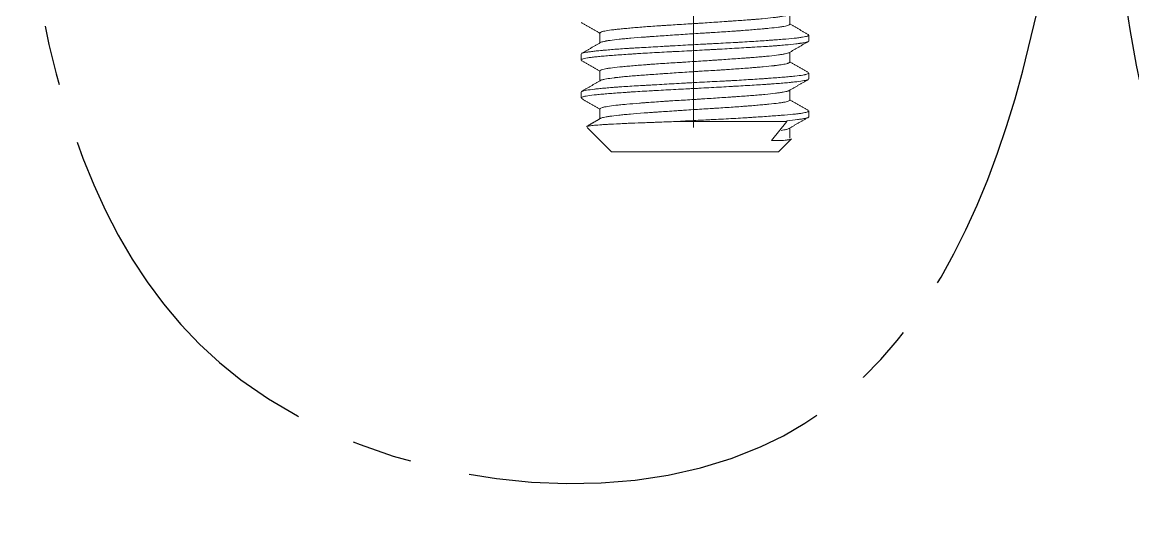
# Model space of a CAD drawing. Extents: x 8168 to 8762, y -18192 to -17772.
# Drawn here: x 8499.8 to 8529.07, y -18136.8 to -18123.82 of the extents above; entities that cross this region are included whole.
import ezdxf

# ---------------------------------------------------------------- set-up
doc = ezdxf.new("R2010")
doc.units = 0
doc.header["$MEASUREMENT"] = 0
for name, pattern in [('CENTER', [47.5, 22, -8.5, 8.5, -8.5]), ('CENTER2', [28.575, 19.05, -3.175, 3.175, -3.175]), ('HIDDEN2', [4.7625, 3.175, -1.5875])]:
    doc.linetypes.add(name, pattern=pattern)
doc.layers.add('1', color=4, linetype='HIDDEN2')
doc.layers.add('CENTER', color=1, linetype='CENTER2')

msp = doc.modelspace()

# ---------------------------------------------------------------- linework, layer by layer
at = {"layer": '1', "color": 1, "linetype": 'CENTER', "lineweight": 13}
msp.add_line((8517.493, -18057.099, 0), (8517.493, -18129.941, 0), dxfattribs=at)
at = {"layer": '1', "color": 7, "linetype": 'Continuous', "lineweight": 18}
for p, q in [((8520.03, -18123.874, 0), (8520.03, -18123.616, 0)), ((8515.03, -18124.107, 0), (8515.03, -18124.366, 0)), ((8520.53, -18124.318, 0), (8520.53, -18124.163, 0)), ((8520.03, -18124.874, 0), (8520.03, -18124.616, 0)), ((8514.53, -18124.663, 0), (8514.53, -18124.819, 0)), ((8515.03, -18125.107, 0), (8515.03, -18125.365, 0)), ((8520.53, -18125.318, 0), (8520.53, -18125.163, 0)), ((8514.53, -18125.663, 0), (8514.53, -18125.818, 0)), ((8520.03, -18125.874, 0), (8520.03, -18125.616, 0)), ((8515.03, -18126.107, 0), (8515.03, -18126.366, 0)), ((8520.53, -18126.319, 0), (8520.53, -18126.163, 0)), ((8514.688, -18126.599, 0), (8515.33, -18127.241, 0)), ((8517.02, -18126.441, 0), (8519.958, -18126.441, 0)), ((8519.958, -18126.441, 0), (8519.554, -18126.941, 0)), ((8519.958, -18126.418, 0), (8519.958, -18126.441, 0)), ((8520.03, -18126.875, 0), (8520.03, -18126.612, 0)), ((8519.824, -18126.941, 0), (8519.554, -18126.941, 0)), ((8519.73, -18127.241, 0), (8520.064, -18126.907, 0)), ((8515.33, -18127.241, 0), (8519.73, -18127.241, 0))]:
    msp.add_line(p, q, dxfattribs=at)
for points, knots in [([(8520.015, -18123.625, 0), (8520.012, -18123.627, 0), (8520.008, -18123.628, 0), (8519.998, -18123.632, 0), (8519.992, -18123.635, 0), (8519.978, -18123.639, 0), (8519.969, -18123.642, 0), (8519.925, -18123.653, 0), (8519.876, -18123.663, 0), (8519.784, -18123.677, 0), (8519.751, -18123.682, 0), (8519.695, -18123.689, 0), (8519.676, -18123.692, 0), (8519.636, -18123.697, 0), (8519.615, -18123.699, 0), (8519.508, -18123.712, 0), (8519.412, -18123.722, 0), (8519.253, -18123.736, 0), (8519.197, -18123.741, 0), (8519.124, -18123.747, 0), (8519.109, -18123.748, 0), (8519.08, -18123.75, 0), (8519.035, -18123.754, 0), (8518.989, -18123.757, 0), (8518.834, -18123.769, 0), (8518.703, -18123.778, 0), (8518.531, -18123.79, 0), (8518.479, -18123.794, 0), (8518.425, -18123.797, 0), (8518.39, -18123.8, 0), (8518.372, -18123.801, 0), (8518.282, -18123.807, 0), (8518.209, -18123.812, 0), (8517.99, -18123.827, 0), (8517.841, -18123.837, 0), (8517.652, -18123.85, 0), (8517.614, -18123.852, 0), (8517.557, -18123.856, 0), (8517.538, -18123.857, 0), (8517.5, -18123.86, 0), (8517.481, -18123.861, 0), (8517.386, -18123.867, 0), (8517.31, -18123.871, 0), (8517.086, -18123.885, 0), (8516.938, -18123.894, 0), (8516.757, -18123.906, 0), (8516.721, -18123.908, 0), (8516.649, -18123.913, 0), (8516.613, -18123.916, 0), (8516.508, -18123.923, 0), (8516.44, -18123.928, 0), (8516.24, -18123.942, 0), (8516.113, -18123.952, 0), (8515.962, -18123.965, 0), (8515.933, -18123.967, 0), (8515.875, -18123.972, 0), (8515.847, -18123.975, 0), (8515.765, -18123.982, 0), (8515.712, -18123.987, 0), (8515.612, -18123.996, 0), (8515.564, -18124.001, 0), (8515.497, -18124.008, 0), (8515.475, -18124.01, 0), (8515.433, -18124.015, 0), (8515.412, -18124.017, 0), (8515.314, -18124.029, 0), (8515.248, -18124.038, 0), (8515.167, -18124.053, 0), (8515.143, -18124.058, 0), (8515.113, -18124.065, 0), (8515.103, -18124.068, 0), (8515.086, -18124.073, 0), (8515.078, -18124.075, 0), (8515.045, -18124.088, 0), (8515.031, -18124.097, 0), (8515.03, -18124.107, 0)], [0, 0, 0, 0, 0.011275, 0.011275, 0.026271, 0.026271, 0.041266, 0.041266, 0.101247, 0.101247, 0.131237, 0.131237, 0.146232, 0.146232, 0.161227, 0.161227, 0.221208, 0.221208, 0.251199, 0.251199, 0.258696, 0.258696, 0.266194, 0.281189, 0.281189, 0.34117, 0.34117, 0.356165, 0.363663, 0.363663, 0.37116, 0.37116, 0.401151, 0.401151, 0.461131, 0.461131, 0.476127, 0.476127, 0.483624, 0.483624, 0.491122, 0.491122, 0.521112, 0.521112, 0.581093, 0.581093, 0.596088, 0.596088, 0.611083, 0.611083, 0.641074, 0.641074, 0.701055, 0.701055, 0.71605, 0.71605, 0.731045, 0.731045, 0.761035, 0.761035, 0.791026, 0.791026, 0.806021, 0.806021, 0.821016, 0.821016, 0.880997, 0.880997, 0.910987, 0.910987, 0.925983, 0.925983, 0.940978, 0.940978, 1, 1, 1, 1]), ([(8515.048, -18124.355, 0), (8515.064, -18124.347, 0), (8515.092, -18124.339, 0), (8515.141, -18124.328, 0), (8515.158, -18124.324, 0), (8515.177, -18124.321, 0), (8515.191, -18124.318, 0), (8515.197, -18124.317, 0), (8515.233, -18124.311, 0), (8515.264, -18124.306, 0), (8515.366, -18124.291, 0), (8515.446, -18124.282, 0), (8515.561, -18124.269, 0), (8515.584, -18124.266, 0), (8515.621, -18124.263, 0), (8515.634, -18124.261, 0), (8515.659, -18124.259, 0), (8515.671, -18124.258, 0), (8515.736, -18124.251, 0), (8515.789, -18124.247, 0), (8515.957, -18124.232, 0), (8516.077, -18124.223, 0), (8516.239, -18124.212, 0), (8516.272, -18124.209, 0), (8516.339, -18124.204, 0), (8516.373, -18124.202, 0), (8516.475, -18124.195, 0), (8516.544, -18124.19, 0), (8516.755, -18124.176, 0), (8516.9, -18124.166, 0), (8517.126, -18124.15, 0), (8517.201, -18124.145, 0), (8517.352, -18124.135, 0), (8517.427, -18124.13, 0), (8517.578, -18124.121, 0), (8517.654, -18124.116, 0), (8517.768, -18124.109, 0), (8517.806, -18124.107, 0), (8517.881, -18124.102, 0), (8517.919, -18124.1, 0), (8518.107, -18124.088, 0), (8518.254, -18124.079, 0), (8518.466, -18124.065, 0), (8518.536, -18124.06, 0), (8518.64, -18124.052, 0), (8518.674, -18124.05, 0), (8518.741, -18124.045, 0), (8518.775, -18124.042, 0), (8518.938, -18124.03, 0), (8519.06, -18124.02, 0), (8519.232, -18124.005, 0), (8519.287, -18124, 0), (8519.353, -18123.994, 0), (8519.366, -18123.993, 0), (8519.391, -18123.991, 0), (8519.429, -18123.987, 0), (8519.466, -18123.983, 0), (8519.584, -18123.972, 0), (8519.667, -18123.963, 0), (8519.756, -18123.951, 0), (8519.781, -18123.947, 0), (8519.805, -18123.944, 0), (8519.821, -18123.941, 0), (8519.828, -18123.94, 0), (8519.865, -18123.934, 0), (8519.892, -18123.929, 0), (8519.96, -18123.914, 0), (8519.992, -18123.904, 0), (8520.016, -18123.892, 0), (8520.02, -18123.889, 0), (8520.026, -18123.884, 0), (8520.028, -18123.881, 0), (8520.03, -18123.877, 0), (8520.03, -18123.875, 0), (8520.03, -18123.873, 0)], [0, 0, 0, 0, 0.054913, 0.054913, 0.069966, 0.077492, 0.077492, 0.085019, 0.085019, 0.115125, 0.115125, 0.175337, 0.175337, 0.190389, 0.190389, 0.197916, 0.197916, 0.205442, 0.205442, 0.235548, 0.235548, 0.29576, 0.29576, 0.310813, 0.310813, 0.325866, 0.325866, 0.355972, 0.355972, 0.416184, 0.416184, 0.44629, 0.44629, 0.476396, 0.476396, 0.506502, 0.506502, 0.521555, 0.521555, 0.536608, 0.536608, 0.59682, 0.59682, 0.626926, 0.626926, 0.641979, 0.641979, 0.657031, 0.657031, 0.717243, 0.717243, 0.747349, 0.747349, 0.754876, 0.754876, 0.762402, 0.777455, 0.777455, 0.837667, 0.837667, 0.85272, 0.860247, 0.860247, 0.867773, 0.867773, 0.897879, 0.897879, 0.958091, 0.958091, 0.973144, 0.973144, 0.988197, 0.988197, 1, 1, 1, 1]), ([(8520.53, -18124.319, 0), (8520.53, -18124.32, 0), (8520.53, -18124.322, 0), (8520.528, -18124.326, 0), (8520.525, -18124.328, 0), (8520.52, -18124.332, 0), (8520.518, -18124.333, 0), (8520.514, -18124.335, 0), (8520.512, -18124.336, 0), (8520.488, -18124.346, 0), (8520.45, -18124.355, 0), (8520.372, -18124.369, 0), (8520.342, -18124.374, 0), (8520.299, -18124.38, 0), (8520.291, -18124.381, 0), (8520.273, -18124.383, 0), (8520.263, -18124.384, 0), (8520.235, -18124.388, 0), (8520.215, -18124.39, 0), (8520.112, -18124.403, 0), (8520.016, -18124.412, 0), (8519.853, -18124.427, 0), (8519.795, -18124.432, 0), (8519.719, -18124.438, 0), (8519.703, -18124.44, 0), (8519.672, -18124.442, 0), (8519.624, -18124.446, 0), (8519.575, -18124.449, 0), (8519.409, -18124.461, 0), (8519.267, -18124.47, 0), (8519.077, -18124.481, 0), (8519.019, -18124.484, 0), (8518.96, -18124.488, 0), (8518.92, -18124.49, 0), (8518.9, -18124.491, 0), (8518.799, -18124.497, 0), (8518.717, -18124.502, 0), (8518.468, -18124.516, 0), (8518.297, -18124.526, 0), (8518.077, -18124.539, 0), (8518.033, -18124.541, 0), (8517.944, -18124.546, 0), (8517.899, -18124.549, 0), (8517.765, -18124.556, 0), (8517.676, -18124.561, 0), (8517.408, -18124.576, 0), (8517.23, -18124.584, 0), (8517.008, -18124.596, 0), (8516.964, -18124.598, 0), (8516.875, -18124.603, 0), (8516.832, -18124.605, 0), (8516.701, -18124.612, 0), (8516.615, -18124.616, 0), (8516.363, -18124.63, 0), (8516.201, -18124.64, 0), (8516.005, -18124.652, 0), (8515.966, -18124.654, 0), (8515.89, -18124.659, 0), (8515.853, -18124.662, 0), (8515.742, -18124.669, 0), (8515.601, -18124.679, 0), (8515.469, -18124.689, 0), (8515.343, -18124.698, 0), (8515.282, -18124.703, 0), (8515.196, -18124.71, 0), (8515.168, -18124.712, 0), (8515.113, -18124.717, 0), (8515.087, -18124.719, 0), (8515.011, -18124.726, 0), (8514.916, -18124.735, 0), (8514.835, -18124.744, 0), (8514.78, -18124.751, 0), (8514.762, -18124.754, 0), (8514.729, -18124.758, 0), (8514.713, -18124.761, 0), (8514.638, -18124.773, 0), (8514.595, -18124.783, 0), (8514.553, -18124.798, 0), (8514.543, -18124.803, 0), (8514.534, -18124.81, 0), (8514.532, -18124.813, 0), (8514.531, -18124.816, 0), (8514.53, -18124.818, 0), (8514.53, -18124.819, 0)], [0, 0, 0, 0, 0.009353, 0.009353, 0.023609, 0.023609, 0.030737, 0.030737, 0.037865, 0.037865, 0.094891, 0.094891, 0.123404, 0.123404, 0.130532, 0.130532, 0.13766, 0.13766, 0.151917, 0.151917, 0.208942, 0.208942, 0.237455, 0.237455, 0.244583, 0.244583, 0.251711, 0.265968, 0.265968, 0.322993, 0.322993, 0.337249, 0.344378, 0.344378, 0.351506, 0.351506, 0.380019, 0.380019, 0.437044, 0.437044, 0.4513, 0.4513, 0.465557, 0.465557, 0.49407, 0.49407, 0.551095, 0.551095, 0.565352, 0.565352, 0.579608, 0.579608, 0.608121, 0.608121, 0.665146, 0.665146, 0.679403, 0.679403, 0.693659, 0.693659, 0.722172, 0.750684, 0.750684, 0.779197, 0.779197, 0.793454, 0.793454, 0.80771, 0.80771, 0.836223, 0.864736, 0.864736, 0.878992, 0.878992, 0.893248, 0.893248, 0.950274, 0.950274, 0.978787, 0.978787, 0.993043, 0.993043, 1, 1, 1, 1]), ([(8514.547, -18124.646, 0), (8514.549, -18124.645, 0), (8514.55, -18124.644, 0), (8514.574, -18124.635, 0), (8514.611, -18124.626, 0), (8514.678, -18124.614, 0), (8514.692, -18124.612, 0), (8514.723, -18124.607, 0), (8514.739, -18124.605, 0), (8514.79, -18124.598, 0), (8514.865, -18124.588, 0), (8514.954, -18124.578, 0), (8515.027, -18124.571, 0), (8515.064, -18124.567, 0), (8515.104, -18124.564, 0), (8515.131, -18124.561, 0), (8515.144, -18124.56, 0), (8515.213, -18124.554, 0), (8515.271, -18124.549, 0), (8515.393, -18124.539, 0), (8515.457, -18124.534, 0), (8515.589, -18124.525, 0), (8515.658, -18124.52, 0), (8515.766, -18124.514, 0), (8515.802, -18124.511, 0), (8515.858, -18124.508, 0), (8515.877, -18124.507, 0), (8515.915, -18124.505, 0), (8515.934, -18124.503, 0), (8516.106, -18124.493, 0), (8516.266, -18124.484, 0), (8516.515, -18124.47, 0), (8516.6, -18124.465, 0), (8516.708, -18124.458, 0), (8516.729, -18124.457, 0), (8516.773, -18124.455, 0), (8516.795, -18124.453, 0), (8516.861, -18124.45, 0), (8516.905, -18124.447, 0), (8517.125, -18124.435, 0), (8517.302, -18124.425, 0), (8517.57, -18124.41, 0), (8517.66, -18124.406, 0), (8517.772, -18124.4, 0), (8517.795, -18124.399, 0), (8517.84, -18124.396, 0), (8517.907, -18124.393, 0), (8517.974, -18124.39, 0), (8518.194, -18124.378, 0), (8518.367, -18124.369, 0), (8518.578, -18124.358, 0), (8518.641, -18124.354, 0), (8518.703, -18124.351, 0), (8518.745, -18124.348, 0), (8518.765, -18124.347, 0), (8518.868, -18124.341, 0), (8518.947, -18124.336, 0), (8519.18, -18124.322, 0), (8519.326, -18124.312, 0), (8519.497, -18124.299, 0), (8519.531, -18124.297, 0), (8519.581, -18124.293, 0), (8519.597, -18124.292, 0), (8519.63, -18124.289, 0), (8519.71, -18124.283, 0), (8519.785, -18124.278, 0), (8519.956, -18124.264, 0), (8520.057, -18124.255, 0), (8520.167, -18124.244, 0), (8520.188, -18124.241, 0), (8520.229, -18124.237, 0), (8520.249, -18124.234, 0), (8520.304, -18124.227, 0), (8520.337, -18124.222, 0), (8520.424, -18124.208, 0), (8520.467, -18124.198, 0), (8520.502, -18124.185, 0), (8520.508, -18124.183, 0), (8520.517, -18124.178, 0), (8520.521, -18124.175, 0), (8520.528, -18124.169, 0), (8520.53, -18124.166, 0), (8520.53, -18124.162, 0)], [0, 0, 0, 0, 0.005188, 0.005188, 0.06415, 0.06415, 0.078891, 0.078891, 0.093632, 0.093632, 0.123113, 0.152594, 0.152594, 0.167334, 0.174705, 0.174705, 0.182075, 0.182075, 0.211556, 0.211556, 0.241037, 0.241037, 0.270518, 0.270518, 0.285259, 0.285259, 0.292629, 0.292629, 0.299999, 0.299999, 0.358961, 0.358961, 0.388443, 0.388443, 0.395813, 0.395813, 0.403183, 0.403183, 0.417924, 0.417924, 0.476886, 0.476886, 0.506367, 0.506367, 0.513737, 0.513737, 0.521107, 0.535848, 0.535848, 0.59481, 0.59481, 0.609551, 0.616921, 0.616921, 0.624291, 0.624291, 0.653772, 0.653772, 0.712735, 0.712735, 0.727475, 0.727475, 0.734845, 0.734845, 0.742216, 0.771697, 0.771697, 0.830659, 0.830659, 0.8454, 0.8454, 0.86014, 0.86014, 0.889621, 0.889621, 0.948583, 0.948583, 0.963324, 0.963324, 0.978065, 0.978065, 1, 1, 1, 1]), ([(8520.016, -18124.624, 0), (8520.014, -18124.625, 0), (8520.013, -18124.626, 0), (8519.992, -18124.636, 0), (8519.96, -18124.645, 0), (8519.902, -18124.657, 0), (8519.89, -18124.659, 0), (8519.864, -18124.664, 0), (8519.85, -18124.667, 0), (8519.806, -18124.674, 0), (8519.774, -18124.679, 0), (8519.668, -18124.693, 0), (8519.585, -18124.703, 0), (8519.467, -18124.716, 0), (8519.443, -18124.718, 0), (8519.393, -18124.723, 0), (8519.367, -18124.726, 0), (8519.289, -18124.733, 0), (8519.235, -18124.738, 0), (8519.122, -18124.747, 0), (8519.063, -18124.752, 0), (8518.971, -18124.759, 0), (8518.924, -18124.762, 0), (8518.876, -18124.766, 0), (8518.844, -18124.768, 0), (8518.828, -18124.769, 0), (8518.681, -18124.78, 0), (8518.544, -18124.789, 0), (8518.333, -18124.804, 0), (8518.261, -18124.809, 0), (8518.151, -18124.816, 0), (8518.115, -18124.819, 0), (8518.059, -18124.823, 0), (8518.04, -18124.824, 0), (8518.003, -18124.826, 0), (8517.984, -18124.828, 0), (8517.816, -18124.839, 0), (8517.666, -18124.849, 0), (8517.44, -18124.863, 0), (8517.345, -18124.869, 0), (8517.251, -18124.875, 0), (8517.213, -18124.877, 0), (8517.194, -18124.879, 0), (8517.137, -18124.882, 0), (8517.1, -18124.884, 0), (8516.914, -18124.896, 0), (8516.769, -18124.905, 0), (8516.558, -18124.919, 0), (8516.489, -18124.924, 0), (8516.403, -18124.93, 0), (8516.386, -18124.931, 0), (8516.352, -18124.934, 0), (8516.302, -18124.938, 0), (8516.253, -18124.941, 0), (8516.092, -18124.954, 0), (8515.972, -18124.964, 0), (8515.831, -18124.976, 0), (8515.803, -18124.979, 0), (8515.749, -18124.983, 0), (8515.723, -18124.986, 0), (8515.645, -18124.993, 0), (8515.596, -18124.998, 0), (8515.458, -18125.012, 0), (8515.377, -18125.021, 0), (8515.29, -18125.033, 0), (8515.274, -18125.035, 0), (8515.242, -18125.04, 0), (8515.227, -18125.042, 0), (8515.184, -18125.049, 0), (8515.159, -18125.054, 0), (8515.094, -18125.069, 0), (8515.063, -18125.079, 0), (8515.042, -18125.092, 0), (8515.038, -18125.094, 0), (8515.033, -18125.099, 0), (8515.032, -18125.102, 0), (8515.031, -18125.105, 0), (8515.03, -18125.106, 0), (8515.03, -18125.107, 0)], [0, 0, 0, 0, 0.005745, 0.005745, 0.065611, 0.065611, 0.080577, 0.080577, 0.095543, 0.095543, 0.125476, 0.125476, 0.185342, 0.185342, 0.200308, 0.200308, 0.215275, 0.215275, 0.245208, 0.245208, 0.275141, 0.275141, 0.290107, 0.29759, 0.29759, 0.305073, 0.305073, 0.364939, 0.364939, 0.394872, 0.394872, 0.409838, 0.409838, 0.417322, 0.417322, 0.424805, 0.424805, 0.484671, 0.484671, 0.514603, 0.522087, 0.522087, 0.52957, 0.52957, 0.544536, 0.544536, 0.604402, 0.604402, 0.634335, 0.634335, 0.641818, 0.641818, 0.649301, 0.664268, 0.664268, 0.724133, 0.724133, 0.7391, 0.7391, 0.754066, 0.754066, 0.783999, 0.783999, 0.843865, 0.843865, 0.858831, 0.858831, 0.873798, 0.873798, 0.903731, 0.903731, 0.963596, 0.963596, 0.978563, 0.978563, 0.993529, 0.993529, 1, 1, 1, 1]), ([(8515.042, -18125.359, 0), (8515.049, -18125.354, 0), (8515.06, -18125.349, 0), (8515.078, -18125.343, 0), (8515.082, -18125.342, 0), (8515.09, -18125.34, 0), (8515.094, -18125.339, 0), (8515.108, -18125.335, 0), (8515.118, -18125.333, 0), (8515.149, -18125.326, 0), (8515.173, -18125.321, 0), (8515.256, -18125.307, 0), (8515.323, -18125.297, 0), (8515.414, -18125.286, 0), (8515.424, -18125.285, 0), (8515.445, -18125.282, 0), (8515.477, -18125.278, 0), (8515.51, -18125.275, 0), (8515.578, -18125.267, 0), (8515.626, -18125.262, 0), (8515.728, -18125.252, 0), (8515.781, -18125.247, 0), (8515.865, -18125.24, 0), (8515.893, -18125.238, 0), (8515.952, -18125.233, 0), (8515.982, -18125.231, 0), (8516.134, -18125.219, 0), (8516.262, -18125.21, 0), (8516.464, -18125.196, 0), (8516.533, -18125.191, 0), (8516.639, -18125.184, 0), (8516.675, -18125.181, 0), (8516.747, -18125.176, 0), (8516.784, -18125.174, 0), (8516.966, -18125.161, 0), (8517.115, -18125.151, 0), (8517.34, -18125.136, 0), (8517.416, -18125.131, 0), (8517.531, -18125.124, 0), (8517.569, -18125.121, 0), (8517.646, -18125.116, 0), (8517.684, -18125.114, 0), (8517.873, -18125.102, 0), (8518.022, -18125.093, 0), (8518.205, -18125.082, 0), (8518.242, -18125.079, 0), (8518.315, -18125.075, 0), (8518.351, -18125.072, 0), (8518.459, -18125.065, 0), (8518.529, -18125.06, 0), (8518.735, -18125.046, 0), (8518.865, -18125.036, 0), (8519.019, -18125.023, 0), (8519.05, -18125.021, 0), (8519.095, -18125.017, 0), (8519.11, -18125.016, 0), (8519.139, -18125.013, 0), (8519.154, -18125.012, 0), (8519.226, -18125.006, 0), (8519.281, -18125.001, 0), (8519.438, -18124.986, 0), (8519.532, -18124.977, 0), (8519.627, -18124.967, 0), (8519.637, -18124.966, 0), (8519.658, -18124.963, 0), (8519.668, -18124.962, 0), (8519.697, -18124.958, 0), (8519.716, -18124.956, 0), (8519.77, -18124.949, 0), (8519.802, -18124.944, 0), (8519.891, -18124.93, 0), (8519.937, -18124.92, 0), (8519.979, -18124.907, 0), (8519.986, -18124.905, 0), (8519.999, -18124.9, 0), (8520.005, -18124.897, 0), (8520.02, -18124.89, 0), (8520.026, -18124.885, 0), (8520.03, -18124.877, 0), (8520.03, -18124.875, 0), (8520.03, -18124.873, 0)], [0, 0, 0, 0, 0.030115, 0.030115, 0.037584, 0.037584, 0.045053, 0.045053, 0.059991, 0.059991, 0.089867, 0.089867, 0.149618, 0.149618, 0.157087, 0.157087, 0.164556, 0.179494, 0.179494, 0.20937, 0.20937, 0.239245, 0.239245, 0.254183, 0.254183, 0.269121, 0.269121, 0.328872, 0.328872, 0.358748, 0.358748, 0.373686, 0.373686, 0.388624, 0.388624, 0.448375, 0.448375, 0.478251, 0.478251, 0.493189, 0.493189, 0.508127, 0.508127, 0.567878, 0.567878, 0.582816, 0.582816, 0.597754, 0.597754, 0.62763, 0.62763, 0.687381, 0.687381, 0.702319, 0.702319, 0.709788, 0.709788, 0.717257, 0.717257, 0.747132, 0.747132, 0.806884, 0.806884, 0.814353, 0.814353, 0.821822, 0.821822, 0.83676, 0.83676, 0.866635, 0.866635, 0.926387, 0.926387, 0.941325, 0.941325, 0.956262, 0.956262, 0.986138, 0.986138, 1, 1, 1, 1]), ([(8514.54, -18125.65, 0), (8514.544, -18125.647, 0), (8514.55, -18125.644, 0), (8514.56, -18125.641, 0), (8514.563, -18125.64, 0), (8514.57, -18125.637, 0), (8514.574, -18125.636, 0), (8514.586, -18125.633, 0), (8514.595, -18125.63, 0), (8514.625, -18125.624, 0), (8514.648, -18125.619, 0), (8514.731, -18125.605, 0), (8514.801, -18125.596, 0), (8514.896, -18125.585, 0), (8514.907, -18125.584, 0), (8514.93, -18125.581, 0), (8514.963, -18125.578, 0), (8514.999, -18125.574, 0), (8515.073, -18125.566, 0), (8515.178, -18125.557, 0), (8515.295, -18125.547, 0), (8515.387, -18125.539, 0), (8515.419, -18125.537, 0), (8515.484, -18125.532, 0), (8515.517, -18125.53, 0), (8515.687, -18125.518, 0), (8515.831, -18125.509, 0), (8516.061, -18125.496, 0), (8516.139, -18125.491, 0), (8516.26, -18125.484, 0), (8516.301, -18125.482, 0), (8516.384, -18125.477, 0), (8516.426, -18125.475, 0), (8516.636, -18125.463, 0), (8516.808, -18125.453, 0), (8517.071, -18125.438, 0), (8517.16, -18125.433, 0), (8517.294, -18125.425, 0), (8517.339, -18125.423, 0), (8517.429, -18125.418, 0), (8517.474, -18125.415, 0), (8517.699, -18125.403, 0), (8517.877, -18125.395, 0), (8518.141, -18125.381, 0), (8518.228, -18125.377, 0), (8518.359, -18125.37, 0), (8518.402, -18125.367, 0), (8518.488, -18125.363, 0), (8518.53, -18125.36, 0), (8518.74, -18125.349, 0), (8518.901, -18125.339, 0), (8519.132, -18125.325, 0), (8519.208, -18125.32, 0), (8519.318, -18125.312, 0), (8519.354, -18125.31, 0), (8519.424, -18125.305, 0), (8519.459, -18125.302, 0), (8519.56, -18125.295, 0), (8519.625, -18125.29, 0), (8519.749, -18125.28, 0), (8519.808, -18125.276, 0), (8519.893, -18125.269, 0), (8519.92, -18125.267, 0), (8519.973, -18125.262, 0), (8519.999, -18125.26, 0), (8520.075, -18125.253, 0), (8520.121, -18125.249, 0), (8520.249, -18125.235, 0), (8520.321, -18125.225, 0), (8520.391, -18125.213, 0), (8520.405, -18125.211, 0), (8520.423, -18125.207, 0), (8520.429, -18125.206, 0), (8520.44, -18125.203, 0), (8520.467, -18125.197, 0), (8520.504, -18125.186, 0), (8520.522, -18125.176, 0), (8520.529, -18125.168, 0), (8520.53, -18125.165, 0), (8520.53, -18125.162, 0)], [0, 0, 0, 0, 0.016853, 0.016853, 0.024168, 0.024168, 0.031483, 0.031483, 0.046114, 0.046114, 0.075374, 0.075374, 0.133894, 0.133894, 0.14121, 0.14121, 0.148525, 0.163155, 0.163155, 0.192415, 0.221675, 0.221675, 0.236305, 0.236305, 0.250936, 0.250936, 0.309456, 0.309456, 0.338716, 0.338716, 0.353347, 0.353347, 0.367977, 0.367977, 0.426497, 0.426497, 0.455758, 0.455758, 0.470388, 0.470388, 0.485018, 0.485018, 0.543538, 0.543538, 0.572799, 0.572799, 0.587429, 0.587429, 0.602059, 0.602059, 0.660579, 0.660579, 0.68984, 0.68984, 0.70447, 0.70447, 0.7191, 0.7191, 0.74836, 0.74836, 0.777621, 0.777621, 0.792251, 0.792251, 0.806881, 0.806881, 0.836141, 0.836141, 0.894662, 0.894662, 0.909292, 0.909292, 0.916607, 0.916607, 0.923922, 0.953182, 0.982443, 0.982443, 1, 1, 1, 1]), ([(8520.521, -18125.331, 0), (8520.519, -18125.332, 0), (8520.509, -18125.338, 0), (8520.492, -18125.344, 0), (8520.466, -18125.351, 0), (8520.456, -18125.353, 0), (8520.434, -18125.358, 0), (8520.423, -18125.36, 0), (8520.36, -18125.371, 0), (8520.295, -18125.381, 0), (8520.176, -18125.395, 0), (8520.132, -18125.4, 0), (8520.073, -18125.406, 0), (8520.061, -18125.408, 0), (8520.036, -18125.41, 0), (8519.999, -18125.414, 0), (8519.96, -18125.417, 0), (8519.88, -18125.425, 0), (8519.823, -18125.43, 0), (8519.704, -18125.44, 0), (8519.641, -18125.444, 0), (8519.543, -18125.451, 0), (8519.493, -18125.455, 0), (8519.441, -18125.458, 0), (8519.406, -18125.461, 0), (8519.388, -18125.462, 0), (8519.299, -18125.467, 0), (8519.226, -18125.472, 0), (8519.001, -18125.486, 0), (8518.843, -18125.495, 0), (8518.635, -18125.507, 0), (8518.593, -18125.509, 0), (8518.53, -18125.513, 0), (8518.508, -18125.514, 0), (8518.466, -18125.516, 0), (8518.359, -18125.523, 0), (8518.25, -18125.529, 0), (8517.989, -18125.544, 0), (8517.812, -18125.554, 0), (8517.61, -18125.565, 0), (8517.587, -18125.566, 0), (8517.542, -18125.568, 0), (8517.519, -18125.569, 0), (8517.452, -18125.573, 0), (8517.407, -18125.575, 0), (8517.272, -18125.582, 0), (8517.183, -18125.587, 0), (8516.919, -18125.6, 0), (8516.745, -18125.609, 0), (8516.553, -18125.62, 0), (8516.531, -18125.621, 0), (8516.489, -18125.623, 0), (8516.425, -18125.627, 0), (8516.363, -18125.63, 0), (8516.24, -18125.637, 0), (8516.08, -18125.647, 0), (8515.928, -18125.657, 0), (8515.817, -18125.664, 0), (8515.762, -18125.668, 0), (8515.708, -18125.672, 0), (8515.673, -18125.674, 0), (8515.655, -18125.675, 0), (8515.567, -18125.682, 0), (8515.5, -18125.687, 0), (8515.372, -18125.696, 0), (8515.311, -18125.701, 0), (8515.195, -18125.71, 0), (8515.14, -18125.715, 0), (8515.062, -18125.721, 0), (8515.037, -18125.724, 0), (8514.988, -18125.728, 0), (8514.964, -18125.73, 0), (8514.85, -18125.742, 0), (8514.774, -18125.751, 0), (8514.682, -18125.766, 0), (8514.655, -18125.771, 0), (8514.621, -18125.778, 0), (8514.61, -18125.781, 0), (8514.591, -18125.786, 0), (8514.582, -18125.788, 0), (8514.545, -18125.8, 0), (8514.531, -18125.809, 0), (8514.53, -18125.818, 0)], [0, 0, 0, 0, 0.008427, 0.037687, 0.037687, 0.052317, 0.052317, 0.066947, 0.066947, 0.125468, 0.125468, 0.154728, 0.154728, 0.162043, 0.162043, 0.169358, 0.183988, 0.183988, 0.213249, 0.213249, 0.242509, 0.242509, 0.257139, 0.264454, 0.264454, 0.271769, 0.271769, 0.30103, 0.30103, 0.35955, 0.35955, 0.37418, 0.37418, 0.381495, 0.381495, 0.38881, 0.418071, 0.418071, 0.476591, 0.476591, 0.483906, 0.483906, 0.491221, 0.491221, 0.505852, 0.505852, 0.535112, 0.535112, 0.593632, 0.593632, 0.600947, 0.600947, 0.608263, 0.622893, 0.622893, 0.652153, 0.681413, 0.681413, 0.696043, 0.703359, 0.703359, 0.710674, 0.710674, 0.739934, 0.739934, 0.769194, 0.769194, 0.798454, 0.798454, 0.813085, 0.813085, 0.827715, 0.827715, 0.886235, 0.886235, 0.915496, 0.915496, 0.930126, 0.930126, 0.944756, 0.944756, 1, 1, 1, 1]), ([(8520.018, -18125.623, 0), (8520.018, -18125.623, 0), (8520.017, -18125.623, 0), (8520.013, -18125.626, 0), (8520.008, -18125.628, 0), (8519.997, -18125.633, 0), (8519.99, -18125.635, 0), (8519.953, -18125.647, 0), (8519.911, -18125.656, 0), (8519.828, -18125.67, 0), (8519.797, -18125.675, 0), (8519.745, -18125.683, 0), (8519.727, -18125.685, 0), (8519.69, -18125.69, 0), (8519.671, -18125.693, 0), (8519.571, -18125.705, 0), (8519.48, -18125.715, 0), (8519.352, -18125.727, 0), (8519.326, -18125.73, 0), (8519.273, -18125.735, 0), (8519.245, -18125.737, 0), (8519.161, -18125.744, 0), (8519.102, -18125.749, 0), (8518.922, -18125.763, 0), (8518.794, -18125.772, 0), (8518.626, -18125.784, 0), (8518.591, -18125.786, 0), (8518.522, -18125.791, 0), (8518.487, -18125.793, 0), (8518.381, -18125.801, 0), (8518.309, -18125.805, 0), (8518.092, -18125.82, 0), (8517.945, -18125.83, 0), (8517.775, -18125.842, 0), (8517.756, -18125.843, 0), (8517.718, -18125.845, 0), (8517.699, -18125.847, 0), (8517.642, -18125.85, 0), (8517.604, -18125.853, 0), (8517.49, -18125.86, 0), (8517.415, -18125.865, 0), (8517.189, -18125.879, 0), (8517.041, -18125.888, 0), (8516.875, -18125.898, 0), (8516.856, -18125.9, 0), (8516.82, -18125.902, 0), (8516.765, -18125.905, 0), (8516.711, -18125.909, 0), (8516.605, -18125.916, 0), (8516.466, -18125.926, 0), (8516.332, -18125.935, 0), (8516.234, -18125.943, 0), (8516.186, -18125.947, 0), (8516.139, -18125.95, 0), (8516.107, -18125.953, 0), (8516.091, -18125.954, 0), (8515.952, -18125.965, 0), (8515.838, -18125.975, 0), (8515.681, -18125.99, 0), (8515.631, -18125.994, 0), (8515.559, -18126.001, 0), (8515.536, -18126.004, 0), (8515.491, -18126.008, 0), (8515.469, -18126.011, 0), (8515.364, -18126.022, 0), (8515.293, -18126.032, 0), (8515.203, -18126.046, 0), (8515.177, -18126.051, 0), (8515.141, -18126.058, 0), (8515.13, -18126.061, 0), (8515.11, -18126.066, 0), (8515.101, -18126.068, 0), (8515.059, -18126.081, 0), (8515.039, -18126.091, 0), (8515.031, -18126.103, 0), (8515.03, -18126.105, 0), (8515.03, -18126.107, 0)], [0, 0, 0, 0, 0.002145, 0.002145, 0.017055, 0.017055, 0.031964, 0.031964, 0.091601, 0.091601, 0.12142, 0.12142, 0.136329, 0.136329, 0.151239, 0.151239, 0.210876, 0.210876, 0.225785, 0.225785, 0.240695, 0.240695, 0.270513, 0.270513, 0.330151, 0.330151, 0.34506, 0.34506, 0.359969, 0.359969, 0.389788, 0.389788, 0.449425, 0.449425, 0.45688, 0.45688, 0.464334, 0.464334, 0.479244, 0.479244, 0.509062, 0.509062, 0.5687, 0.5687, 0.576154, 0.576154, 0.583609, 0.598518, 0.598518, 0.628337, 0.658156, 0.658156, 0.673065, 0.68052, 0.68052, 0.687974, 0.687974, 0.747611, 0.747611, 0.77743, 0.77743, 0.792339, 0.792339, 0.807249, 0.807249, 0.866886, 0.866886, 0.896705, 0.896705, 0.911614, 0.911614, 0.926523, 0.926523, 0.986161, 0.986161, 1, 1, 1, 1]), ([(8515.049, -18126.355, 0), (8515.065, -18126.347, 0), (8515.09, -18126.339, 0), (8515.146, -18126.327, 0), (8515.17, -18126.322, 0), (8515.211, -18126.315, 0), (8515.225, -18126.312, 0), (8515.248, -18126.309, 0), (8515.256, -18126.307, 0), (8515.272, -18126.305, 0), (8515.28, -18126.304, 0), (8515.356, -18126.293, 0), (8515.436, -18126.283, 0), (8515.571, -18126.268, 0), (8515.619, -18126.263, 0), (8515.696, -18126.255, 0), (8515.722, -18126.253, 0), (8515.776, -18126.248, 0), (8515.803, -18126.246, 0), (8515.942, -18126.234, 0), (8516.062, -18126.224, 0), (8516.254, -18126.21, 0), (8516.32, -18126.206, 0), (8516.422, -18126.199, 0), (8516.457, -18126.196, 0), (8516.526, -18126.191, 0), (8516.561, -18126.189, 0), (8516.737, -18126.177, 0), (8516.881, -18126.167, 0), (8517.067, -18126.154, 0), (8517.105, -18126.152, 0), (8517.18, -18126.147, 0), (8517.218, -18126.144, 0), (8517.332, -18126.137, 0), (8517.408, -18126.132, 0), (8517.635, -18126.117, 0), (8517.786, -18126.108, 0), (8517.974, -18126.096, 0), (8518.012, -18126.094, 0), (8518.086, -18126.089, 0), (8518.124, -18126.087, 0), (8518.234, -18126.08, 0), (8518.307, -18126.075, 0), (8518.52, -18126.061, 0), (8518.657, -18126.051, 0), (8518.822, -18126.039, 0), (8518.855, -18126.036, 0), (8518.919, -18126.031, 0), (8518.951, -18126.029, 0), (8519.043, -18126.021, 0), (8519.103, -18126.016, 0), (8519.217, -18126.006, 0), (8519.272, -18126.001, 0), (8519.352, -18125.994, 0), (8519.39, -18125.991, 0), (8519.428, -18125.987, 0), (8519.453, -18125.985, 0), (8519.465, -18125.984, 0), (8519.573, -18125.973, 0), (8519.657, -18125.964, 0), (8519.765, -18125.95, 0), (8519.798, -18125.945, 0), (8519.843, -18125.938, 0), (8519.857, -18125.935, 0), (8519.877, -18125.932, 0), (8519.884, -18125.93, 0), (8519.896, -18125.928, 0), (8519.902, -18125.927, 0), (8519.955, -18125.915, 0), (8519.989, -18125.905, 0), (8520.019, -18125.89, 0), (8520.025, -18125.885, 0), (8520.03, -18125.878, 0), (8520.03, -18125.876, 0), (8520.03, -18125.873, 0)], [0, 0, 0, 0, 0.050676, 0.050676, 0.08084, 0.08084, 0.095922, 0.095922, 0.103463, 0.103463, 0.111004, 0.111004, 0.171333, 0.171333, 0.201497, 0.201497, 0.216579, 0.216579, 0.231661, 0.231661, 0.291989, 0.291989, 0.322153, 0.322153, 0.337235, 0.337235, 0.352317, 0.352317, 0.412645, 0.412645, 0.427727, 0.427727, 0.44281, 0.44281, 0.472974, 0.472974, 0.533302, 0.533302, 0.548384, 0.548384, 0.563466, 0.563466, 0.59363, 0.59363, 0.653958, 0.653958, 0.66904, 0.66904, 0.684122, 0.684122, 0.714287, 0.714287, 0.744451, 0.744451, 0.759533, 0.767074, 0.767074, 0.774615, 0.774615, 0.834943, 0.834943, 0.865107, 0.865107, 0.880189, 0.880189, 0.88773, 0.88773, 0.895271, 0.895271, 0.9556, 0.9556, 0.985764, 0.985764, 1, 1, 1, 1]), ([(8517.02, -18126.441, 0), (8517.198, -18126.431, 0), (8517.376, -18126.421, 0), (8517.644, -18126.406, 0), (8517.734, -18126.402, 0), (8517.868, -18126.395, 0), (8517.912, -18126.393, 0), (8517.979, -18126.389, 0), (8518.002, -18126.388, 0), (8518.046, -18126.386, 0), (8518.068, -18126.385, 0), (8518.267, -18126.375, 0), (8518.439, -18126.366, 0), (8518.689, -18126.352, 0), (8518.771, -18126.347, 0), (8518.872, -18126.341, 0), (8518.892, -18126.34, 0), (8518.932, -18126.337, 0), (8518.952, -18126.336, 0), (8519.011, -18126.332, 0), (8519.05, -18126.33, 0), (8519.242, -18126.317, 0), (8519.386, -18126.307, 0), (8519.586, -18126.293, 0), (8519.651, -18126.288, 0), (8519.728, -18126.282, 0), (8519.743, -18126.281, 0), (8519.774, -18126.279, 0), (8519.818, -18126.275, 0), (8519.861, -18126.272, 0), (8519.999, -18126.26, 0), (8520.097, -18126.251, 0), (8520.202, -18126.24, 0), (8520.232, -18126.236, 0), (8520.26, -18126.233, 0), (8520.278, -18126.23, 0), (8520.287, -18126.229, 0), (8520.331, -18126.223, 0), (8520.362, -18126.218, 0), (8520.443, -18126.204, 0), (8520.482, -18126.194, 0), (8520.511, -18126.181, 0), (8520.516, -18126.179, 0), (8520.523, -18126.174, 0), (8520.526, -18126.171, 0), (8520.53, -18126.167, 0), (8520.53, -18126.164, 0), (8520.53, -18126.162, 0)], [0, 0, 0, 0, 0.102796, 0.102796, 0.154194, 0.154194, 0.179893, 0.179893, 0.192743, 0.192743, 0.205592, 0.205592, 0.308388, 0.308388, 0.359786, 0.359786, 0.372636, 0.372636, 0.385485, 0.385485, 0.411184, 0.411184, 0.51398, 0.51398, 0.565378, 0.565378, 0.578228, 0.578228, 0.591077, 0.616776, 0.616776, 0.719572, 0.719572, 0.745271, 0.758121, 0.758121, 0.770971, 0.770971, 0.822369, 0.822369, 0.925165, 0.925165, 0.950864, 0.950864, 0.976563, 0.976563, 1, 1, 1, 1]), ([(8520.53, -18126.318, 0), (8520.53, -18126.319, 0), (8520.53, -18126.319, 0), (8520.53, -18126.321, 0), (8520.529, -18126.324, 0), (8520.525, -18126.328, 0), (8520.522, -18126.331, 0), (8520.502, -18126.342, 0), (8520.47, -18126.351, 0), (8520.411, -18126.362, 0), (8520.398, -18126.365, 0), (8520.37, -18126.369, 0), (8520.356, -18126.371, 0), (8520.308, -18126.379, 0), (8520.273, -18126.383, 0), (8520.156, -18126.398, 0), (8520.064, -18126.408, 0), (8519.958, -18126.418, 0)], [0, 0, 0, 0, 0.005684, 0.005684, 0.076707, 0.076707, 0.147729, 0.147729, 0.431819, 0.431819, 0.502842, 0.502842, 0.573865, 0.573865, 0.71591, 0.71591, 1, 1, 1, 1]), ([(8514.678, -18126.57, 0), (8514.682, -18126.568, 0), (8514.688, -18126.567, 0), (8514.7, -18126.564, 0), (8514.705, -18126.562, 0), (8514.717, -18126.56, 0), (8514.724, -18126.559, 0), (8514.761, -18126.553, 0), (8514.801, -18126.548, 0), (8514.899, -18126.538, 0), (8514.958, -18126.533, 0), (8515.043, -18126.527, 0), (8515.061, -18126.526, 0), (8515.097, -18126.523, 0), (8515.154, -18126.519, 0), (8515.214, -18126.516, 0), (8515.342, -18126.508, 0), (8515.435, -18126.503, 0), (8515.586, -18126.496, 0), (8515.638, -18126.494, 0), (8515.747, -18126.489, 0), (8515.803, -18126.486, 0), (8515.975, -18126.48, 0), (8516.094, -18126.475, 0), (8516.281, -18126.468, 0), (8516.345, -18126.466, 0), (8516.442, -18126.462, 0), (8516.475, -18126.461, 0), (8516.541, -18126.458, 0), (8516.575, -18126.457, 0), (8516.743, -18126.451, 0), (8516.88, -18126.446, 0), (8517.02, -18126.441, 0)], [0, 0, 0, 0, 0.043439, 0.043439, 0.071573, 0.071573, 0.099707, 0.099707, 0.212244, 0.212244, 0.32478, 0.32478, 0.352914, 0.352914, 0.381048, 0.437317, 0.437317, 0.549853, 0.549853, 0.606122, 0.606122, 0.66239, 0.66239, 0.774927, 0.774927, 0.831195, 0.831195, 0.859329, 0.859329, 0.887463, 0.887463, 1, 1, 1, 1]), ([(8520.03, -18126.611, 0), (8520.028, -18126.615, 0), (8520.026, -18126.618, 0), (8520.009, -18126.63, 0), (8519.983, -18126.639, 0), (8519.933, -18126.651, 0), (8519.922, -18126.653, 0), (8519.899, -18126.658, 0), (8519.887, -18126.66, 0), (8519.852, -18126.666, 0), (8519.828, -18126.67, 0), (8519.802, -18126.674, 0)], [0, 0, 0, 0, 0.146379, 0.146379, 0.592829, 0.592829, 0.704441, 0.704441, 0.816053, 0.816053, 1, 1, 1, 1]), ([(8519.824, -18126.941, 0), (8519.855, -18126.938, 0), (8519.883, -18126.935, 0), (8519.921, -18126.931, 0), (8519.933, -18126.929, 0), (8519.956, -18126.926, 0), (8519.967, -18126.925, 0), (8520.016, -18126.917, 0), (8520.043, -18126.911, 0), (8520.066, -18126.903, 0), (8520.07, -18126.901, 0), (8520.073, -18126.898, 0)], [0, 0, 0, 0, 0.206312, 0.206312, 0.309467, 0.309467, 0.412623, 0.412623, 0.825246, 0.825246, 1, 1, 1, 1])]:
    msp.add_open_spline(points, degree=3, knots=knots, dxfattribs=at)
for points in [[(8514.532, -18123.827, 0), (8514.781, -18123.971, 0), (8515.03, -18124.116, 0)], [(8520.528, -18124.154, 0), (8520.279, -18124.01, 0), (8520.03, -18123.865, 0)], [(8520.01, -18124.628, 0), (8520.267, -18124.478, 0), (8520.525, -18124.329, 0)], [(8515.053, -18124.352, 0), (8514.796, -18124.502, 0), (8514.539, -18124.651, 0)], [(8514.539, -18124.831, 0), (8514.785, -18124.973, 0), (8515.03, -18125.116, 0)], [(8520.524, -18125.152, 0), (8520.277, -18125.009, 0), (8520.03, -18124.865, 0)], [(8515.047, -18125.356, 0), (8514.789, -18125.505, 0), (8514.532, -18125.655, 0)], [(8520.014, -18125.626, 0), (8520.271, -18125.476, 0), (8520.528, -18125.327, 0)], [(8514.534, -18125.828, 0), (8514.782, -18125.972, 0), (8515.03, -18126.116, 0)], [(8520.526, -18126.153, 0), (8520.278, -18126.009, 0), (8520.03, -18125.865, 0)], [(8515.054, -18126.352, 0), (8514.88, -18126.453, 0), (8514.705, -18126.554, 0)], [(8520.025, -18126.615, 0), (8520.281, -18126.466, 0), (8520.537, -18126.318, 0)]]:
    msp.add_open_spline(points, degree=2, dxfattribs=at)
at = {"layer": 'CENTER', "color": 1, "linetype": 'CENTER2', "ltscale": 0.5}
for points in [[(8476.172, -18108.655), (8480.978, -18092.089), (8492.958, -18088.915), (8505.569, -18133.247), (8519.263, -18135.018), (8527.798, -18114.12), (8528.493, -18097.441, 0)], [(8578.756, -18108.655), (8573.95, -18092.089), (8561.97, -18088.915), (8549.359, -18133.247), (8535.665, -18135.018), (8528.433, -18107.996), (8528.493, -18097.441, 0)]]:
    msp.add_spline(points, degree=3, dxfattribs=at)

doc.saveas('drawing.dxf')
